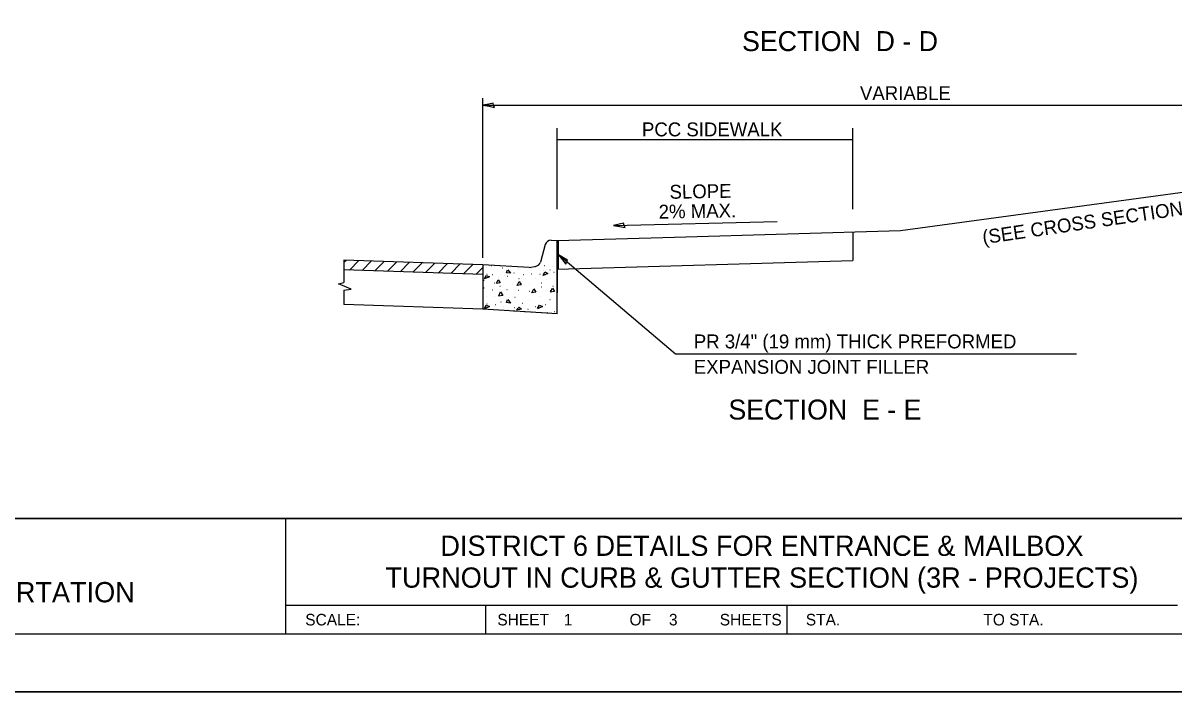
# Model space of a CAD drawing. Extents: x 663632 to 665672, y 1178627 to 1179067.
# Drawn here: x 664002.4 to 664201.2, y 1178627 to 1178742.6 of the extents above; entities that cross this region are included whole.
import ezdxf

# ---------------------------------------------------------------- set-up
doc = ezdxf.new("R2010")
doc.units = 0
for name, color, linetype in [('Alignment_PR_50 Scale Notation', 7, 'Continuous'), ('Design_PR_Back of Gutter or Curb line', 7, 'Continuous'), ('Design_PR_EOP', 7, 'Continuous'), ('Design_PR_Face of Curb line', 7, 'Continuous'), ('Design_PR_Guardrail', 7, 'Continuous'), ('Design_PR_Roadway Notes', 7, 'Continuous'), ('Design_PR_Sidewalk', 7, 'Continuous'), ('Level 48', 7, 'Continuous'), ('Sheets_50 Reference Boundary', 7, 'Continuous'), ('Sheets_General Details', 7, 'Continuous'), ('Sheets_Printer Plotting Border', 7, 'Continuous')]:
    doc.layers.add(name, color=color, linetype=linetype)

msp = doc.modelspace()

# ---------------------------------------------------------------- linework, layer by layer
at = {"layer": 'Design_PR_Back of Gutter or Curb line'}
for p, q in [((664092.61, 1178704.28), (664091.8, 1178701.27)), ((664093.62, 1178705.03), (664094.66, 1178704.98))]:
    msp.add_line(p, q, dxfattribs=at)
for centre, start, end in [((664093.57, 1178704.03), 87.5086, 164.9922), ((664090.83, 1178701.53), 281.7521, 344.9922)]:
    msp.add_arc(centre, 1, start, end, dxfattribs=at)
at = {"layer": 'Design_PR_EOP'}
for p, q in [((664081.86, 1178700.8), (664057.86, 1178701.6)), ((664057.86, 1178701.6), (664057.86, 1178697.71)), ((664081.86, 1178700.8), (664081.86, 1178693.11)), ((664081.81, 1178699.12), (664057.86, 1178699.92)), ((664057.86, 1178696.38), (664057.86, 1178693.91)), ((664081.86, 1178693.11), (664057.86, 1178693.91))]:
    msp.add_line(p, q, dxfattribs=at)
for points in [[(664057.86, 1178701.22), (664058.24, 1178701.58)], [(664058.81, 1178699.89), (664060.43, 1178701.51)], [(664060.99, 1178699.82), (664062.62, 1178701.45)], [(664063.18, 1178699.74), (664064.81, 1178701.37)], [(664065.37, 1178699.67), (664067, 1178701.29)], [(664067.56, 1178699.6), (664069.18, 1178701.22)], [(664069.75, 1178699.52), (664071.37, 1178701.14)], [(664071.94, 1178699.45), (664073.56, 1178701.07)], [(664074.13, 1178699.37), (664075.75, 1178701)], [(664076.32, 1178699.3), (664077.94, 1178700.93)], [(664078.5, 1178699.23), (664080.13, 1178700.85)], [(664080.69, 1178699.15), (664081.85, 1178700.3)], [(664057.86, 1178696.38), (664059.08, 1178696.57), (664056.93, 1178697.48), (664057.86, 1178697.71)]]:
    msp.add_lwpolyline(points, dxfattribs=at)
at = {"layer": 'Design_PR_Face of Curb line'}
for p, q in [((664094.66, 1178692.32), (664094.66, 1178704.98)), ((664094.75, 1178700.02), (664094.75, 1178704.98)), ((664094.83, 1178700.03), (664094.83, 1178704.98)), ((664094.91, 1178700.03), (664094.91, 1178704.98)), ((664089.86, 1178700.3), (664081.86, 1178700.8)), ((664089.86, 1178700.3), (664091.04, 1178700.55)), ((664094.66, 1178701.3), (664094.66, 1178695.96)), ((664094.66, 1178692.32), (664081.86, 1178693.11))]:
    msp.add_line(p, q, dxfattribs=at)
at = {"layer": 'Design_PR_Guardrail'}
for p, q in [((664082.51, 1178700.39), (664082.55, 1178700.39)), ((664083.29, 1178700.69), (664083.33, 1178700.69)), ((664083.88, 1178700.43), (664083.92, 1178700.43)), ((664084.63, 1178700.58), (664084.67, 1178700.58)), ((664085.22, 1178700.26), (664085.26, 1178700.26)), ((664086.64, 1178700.39), (664086.68, 1178700.39)), ((664088.9, 1178700.3), (664088.94, 1178700.3)), ((664090.92, 1178700.48), (664090.96, 1178700.48)), ((664092.44, 1178700.69), (664092.48, 1178700.69)), ((664093.78, 1178700.58), (664093.82, 1178700.58)), ((664081.88, 1178699.18), (664081.92, 1178699.18)), ((664082.54, 1178699.16), (664082.58, 1178699.16)), ((664083.44, 1178699.09), (664083.48, 1178699.09)), ((664084.57, 1178698.64), (664084.61, 1178698.64)), ((664086.05, 1178698.85), (664086.09, 1178698.85)), ((664087.18, 1178699.4), (664087.22, 1178699.4)), ((664087.91, 1178699.91), (664087.95, 1178699.91)), ((664088.05, 1178698.45), (664088.1, 1178698.45)), ((664088.81, 1178699.09), (664088.85, 1178699.09)), ((664090.2, 1178699.25), (664090.24, 1178699.25)), ((664090.28, 1178700.12), (664090.32, 1178700.12)), ((664090.91, 1178698.5), (664090.95, 1178698.5)), ((664091.69, 1178699.16), (664091.73, 1178699.16)), ((664092.29, 1178699.85), (664092.33, 1178699.85)), ((664092.59, 1178699.09), (664092.63, 1178699.09)), ((664093.43, 1178699.94), (664093.47, 1178699.94)), ((664094.09, 1178699.54), (664094.13, 1178699.54)), ((664094.54, 1178698.68), (664094.58, 1178698.68)), ((664094.6, 1178699.89), (664094.65, 1178699.89)), ((664082, 1178696.81), (664082.04, 1178696.81)), ((664082.03, 1178698.16), (664082.07, 1178698.16)), ((664083.47, 1178696.49), (664083.51, 1178696.49)), ((664083.84, 1178697.7), (664083.88, 1178697.7)), ((664084.77, 1178697.11), (664084.81, 1178697.11)), ((664086, 1178696.5), (664086.05, 1178696.5)), ((664086.94, 1178697.33), (664086.97, 1178697.33)), ((664087.96, 1178696.41), (664088, 1178696.41)), ((664088.55, 1178697.57), (664088.59, 1178697.57)), ((664089.81, 1178697.36), (664089.85, 1178697.36)), ((664091.93, 1178697.69), (664091.97, 1178697.69)), ((664091.93, 1178696.97), (664091.97, 1178696.97)), ((664092.8, 1178698.26), (664092.84, 1178698.26)), ((664093.48, 1178696.37), (664093.52, 1178696.37)), ((664093.92, 1178697.11), (664093.96, 1178697.11)), ((664094.13, 1178696.47), (664094.16, 1178696.47)), ((664081.88, 1178696.1), (664081.92, 1178696.1)), ((664082.51, 1178695.25), (664082.55, 1178695.25)), ((664083.88, 1178695.29), (664083.92, 1178695.29)), ((664084.63, 1178695.44), (664084.67, 1178695.44)), ((664084.94, 1178694.39), (664084.98, 1178694.39)), ((664087.35, 1178695.17), (664087.39, 1178695.17)), ((664089.82, 1178694.72), (664089.86, 1178694.72)), ((664089.84, 1178696.22), (664089.88, 1178696.22)), ((664091.03, 1178696.1), (664091.07, 1178696.1)), ((664091.66, 1178695.25), (664091.7, 1178695.25)), ((664093.43, 1178694.8), (664093.47, 1178694.8)), ((664094.6, 1178694.75), (664094.65, 1178694.75)), ((664081.88, 1178694.03), (664081.92, 1178694.03)), ((664082.54, 1178694.02), (664082.58, 1178694.02)), ((664083.65, 1178693.12), (664083.69, 1178693.12)), ((664084.01, 1178693.92), (664084.05, 1178693.92)), ((664085.39, 1178693.54), (664085.43, 1178693.54)), ((664085.97, 1178692.97), (664086.01, 1178692.97)), ((664087.21, 1178692.79), (664087.25, 1178692.79)), ((664087.25, 1178693.43), (664087.29, 1178693.43)), ((664088.69, 1178694.14), (664088.73, 1178694.14)), ((664089.05, 1178692.7), (664089.08, 1178692.7)), ((664089.61, 1178693.15), (664089.65, 1178693.15)), ((664090.32, 1178692.67), (664090.36, 1178692.67)), ((664090.89, 1178693.58), (664090.93, 1178693.58)), ((664091.93, 1178692.54), (664091.97, 1178692.54)), ((664092.59, 1178693.94), (664092.63, 1178693.94)), ((664092.99, 1178692.55), (664093.03, 1178692.55)), ((664094.17, 1178692.74), (664094.21, 1178692.74)), ((664094.54, 1178693.54), (664094.58, 1178693.54))]:
    msp.add_line(p, q, dxfattribs=at)
for points in [[(664082.14, 1178698.37), (664082.44, 1178698.96), (664082.96, 1178698.7), (664082.14, 1178698.35)], [(664086.14, 1178699.91), (664086.61, 1178699.34), (664085.92, 1178699.39), (664086.1, 1178699.92)], [(664092.23, 1178698.97), (664092.52, 1178699.57), (664093.05, 1178699.31), (664092.23, 1178698.96)], [(664084.22, 1178697.59), (664084.51, 1178698.17), (664084.8, 1178697.68), (664084.22, 1178697.57)], [(664087.76, 1178697.24), (664088.08, 1178697.93), (664088.44, 1178697.33), (664087.72, 1178697.2)], [(664090.3, 1178695.96), (664090.63, 1178696.65), (664090.99, 1178696.05), (664090.26, 1178695.93)], [(664093.52, 1178696.1), (664093.84, 1178696.78), (664094.2, 1178696.19), (664093.48, 1178696.06)], [(664084.58, 1178695.41), (664084.9, 1178696.1), (664085.26, 1178695.5), (664084.54, 1178695.38)], [(664086.14, 1178694.77), (664086.61, 1178694.19), (664085.92, 1178694.25), (664086.1, 1178694.78)], [(664082.14, 1178693.22), (664082.44, 1178693.82), (664082.96, 1178693.56), (664082.14, 1178693.21)], [(664087.65, 1178692.99), (664088.13, 1178693.47), (664088.53, 1178693.1), (664087.65, 1178692.97)], [(664091.29, 1178693.22), (664091.59, 1178693.82), (664092.12, 1178693.56), (664091.29, 1178693.21)]]:
    msp.add_lwpolyline(points, dxfattribs=at)
at = {"layer": 'Design_PR_Roadway Notes'}
for p, q in [((664081.86, 1178702), (664081.86, 1178729.6)), ((664081.86, 1178728.4), (664216.61, 1178728.4)), ((664094.66, 1178710.41), (664094.66, 1178724.42)), ((664145.72, 1178710.41), (664145.72, 1178724.42)), ((664094.66, 1178722.46), (664145.72, 1178722.46)), ((664153.96, 1178706.72), (664216.61, 1178715.25)), ((664104.39, 1178707.6), (664132.63, 1178708.3)), ((664115.1, 1178685.36), (664094.91, 1178702.5)), ((664184.35, 1178685.36), (664115.1, 1178685.36))]:
    msp.add_line(p, q, dxfattribs=at)
for points in [[(664083.86, 1178727.98), (664083.7, 1178728.36), (664083.64, 1178728.73), (664082.86, 1178728.57), (664081.86, 1178728.4), (664082.93, 1178728.2)], [(664106.4, 1178707.23), (664106.23, 1178707.61), (664106.15, 1178707.98), (664105.38, 1178707.79), (664104.39, 1178707.6), (664105.46, 1178707.43)], [(664096.16, 1178700.89), (664096.29, 1178701.29), (664096.48, 1178701.61), (664095.78, 1178701.99), (664094.91, 1178702.5), (664095.6, 1178701.67)]]:
    msp.add_lwpolyline(points, close=True, dxfattribs=at)
at = {"layer": 'Design_PR_Sidewalk'}
for p, q in [((664114.92, 1178705.57), (664153.96, 1178706.72)), ((664145.72, 1178706.48), (664145.72, 1178701.52)), ((664094.66, 1178704.98), (664114.92, 1178705.57)), ((664094.66, 1178700.02), (664145.72, 1178701.52))]:
    msp.add_line(p, q, dxfattribs=at)
at = {"layer": 'Level 48'}
msp.add_lwpolyline([(663632.3, 1179066.97), (664312.3, 1179066.97), (664312.3, 1178626.97), (663632.3, 1178626.97)], close=True, dxfattribs=at)
at = {"layer": 'Sheets_50 Reference Boundary'}
msp.add_lwpolyline([(663672.3, 1179056.96), (664302.3, 1179056.96), (664302.3, 1178656.97), (663672.3, 1178656.97)], close=True, dxfattribs=at)
at = {"layer": 'Sheets_General Details'}
for p, q in [((663672.3, 1178656.97), (664302.3, 1178656.97)), ((664047.78, 1178656.97), (664047.78, 1178636.97)), ((664047.78, 1178641.97), (664201.78, 1178641.97)), ((664082.3, 1178641.97), (664082.3, 1178636.97)), ((664134.3, 1178641.97), (664134.3, 1178636.97)), ((664312.3, 1178626.97), (663632.3, 1178626.97))]:
    msp.add_line(p, q, dxfattribs=at)
msp.add_lwpolyline([(663672.3, 1179056.97), (664302.3, 1179056.97), (664302.3, 1178636.97), (663672.3, 1178636.97)], close=True, dxfattribs=at)
at = {"layer": 'Sheets_Printer Plotting Border'}
msp.add_lwpolyline([(663632.3, 1178626.97), (664312.3, 1178626.97), (664312.3, 1179066.97), (663632.3, 1179066.97)], close=True, dxfattribs=at)

# ---------------------------------------------------------------- texts
at = {"layer": 'Alignment_PR_50 Scale Notation'}
for s, p in [('SECTION  D - D', (664126.59, 1178737.72)), ('SECTION  E - E', (664124.24, 1178674.05))]:
    msp.add_text(s, height=3.45, dxfattribs=at).set_placement(p)
at = {"layer": 'Design_PR_Roadway Notes'}
for s, height, p in [('VARIABLE ', 2.4, (664146.95, 1178729.26)), ('PCC SIDEWALK', 2.3999, (664109.31, 1178722.99)), ('PR 3/4" (19 mm) THICK PREFORMED', 2.3999, (664118.26, 1178686.35)), ('EXPANSION JOINT FILLER', 2.3999, (664118.26, 1178681.95))]:
    msp.add_text(s, height=height, dxfattribs=at).set_placement(p)
for s, rotation, p in [('SLOPE', 1.0167, (664114.09, 1178712.19)), ('(SEE CROSS SECTIONS)', 8.3653, (664168.27, 1178704.33)), ('2% MAX.', 1.0167, (664112.22, 1178708.76))]:
    msp.add_text(s, height=2.4, rotation=rotation, dxfattribs=at).set_placement(p)
at = {"layer": 'Sheets_General Details'}
for s, height, p in [('DISTRICT 6 DETAILS FOR ENTRANCE & MAILBOX', 3.5, (664074.5, 1178650.49)), ('TURNOUT IN CURB & GUTTER SECTION (3R - PROJECTS)', 3.5, (664065.02, 1178644.99)), ('DEPARTMENT OF TRANSPORTATION', 3.5, (663937.23, 1178642.47)), ('SCALE:          ', 2, (664051.17, 1178638.47)), ('SHEET', 2, (664084.34, 1178638.47)), (' 1 ', 2, (664095.07, 1178638.47)), ('OF', 2, (664107.16, 1178638.47)), ('3  ', 2, (664113.97, 1178638.47)), ('SHEETS', 2, (664122.74, 1178638.47)), ('STA.', 2, (664137.6, 1178638.47)), ('TO STA.', 2, (664168.26, 1178638.47))]:
    msp.add_text(s, height=height, dxfattribs=at).set_placement(p)

doc.saveas('drawing.dxf')
